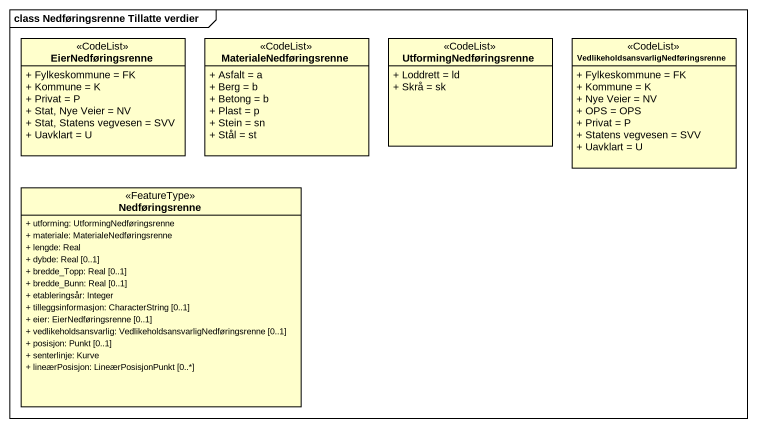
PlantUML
@startuml
mainframe class Nedføringsrenne Tillatte verdier
hide circle
hide empty members
skinparam classAttributeIconSize 0
class EierNedføringsrenne <<CodeList>> {
  + Fylkeskommune = FK
  + Kommune = K
  + Privat = P
  + Stat, Nye Veier = NV
  + Stat, Statens vegvesen = SVV
  + Uavklart = U
}
class MaterialeNedføringsrenne <<CodeList>> {
  + Asfalt = a
  + Berg = b
  + Betong = b
  + Plast = p
  + Stein = sn
  + Stål = st
}
class UtformingNedføringsrenne <<CodeList>> {
  + Loddrett = ld
  + Skrå = sk
}
class "VedlikeholdsansvarligNedføringsrenne" as VedlikeholdsansvarligNedføri <<CodeList>> {
  + Fylkeskommune = FK
  + Kommune = K
  + Nye Veier = NV
  + OPS = OPS
  + Privat = P
  + Statens vegvesen = SVV
  + Uavklart = U
}
class Nedføringsrenne <<FeatureType>> {
  + utforming: UtformingNedføringsrenne
  + materiale: MaterialeNedføringsrenne
  + lengde: Real
  + dybde: Real [0..1]
  + bredde_Topp: Real [0..1]
  + bredde_Bunn: Real [0..1]
  + etableringsår: Integer
  + tilleggsinformasjon: CharacterString [0..1]
  + eier: EierNedføringsrenne [0..1]
  + vedlikeholdsansvarlig: VedlikeholdsansvarligNedføringsrenne [0..1]
  + posisjon: Punkt [0..1]
  + senterlinje: Kurve
  + lineærPosisjon: LineærPosisjonPunkt [0..*]
}
@enduml
